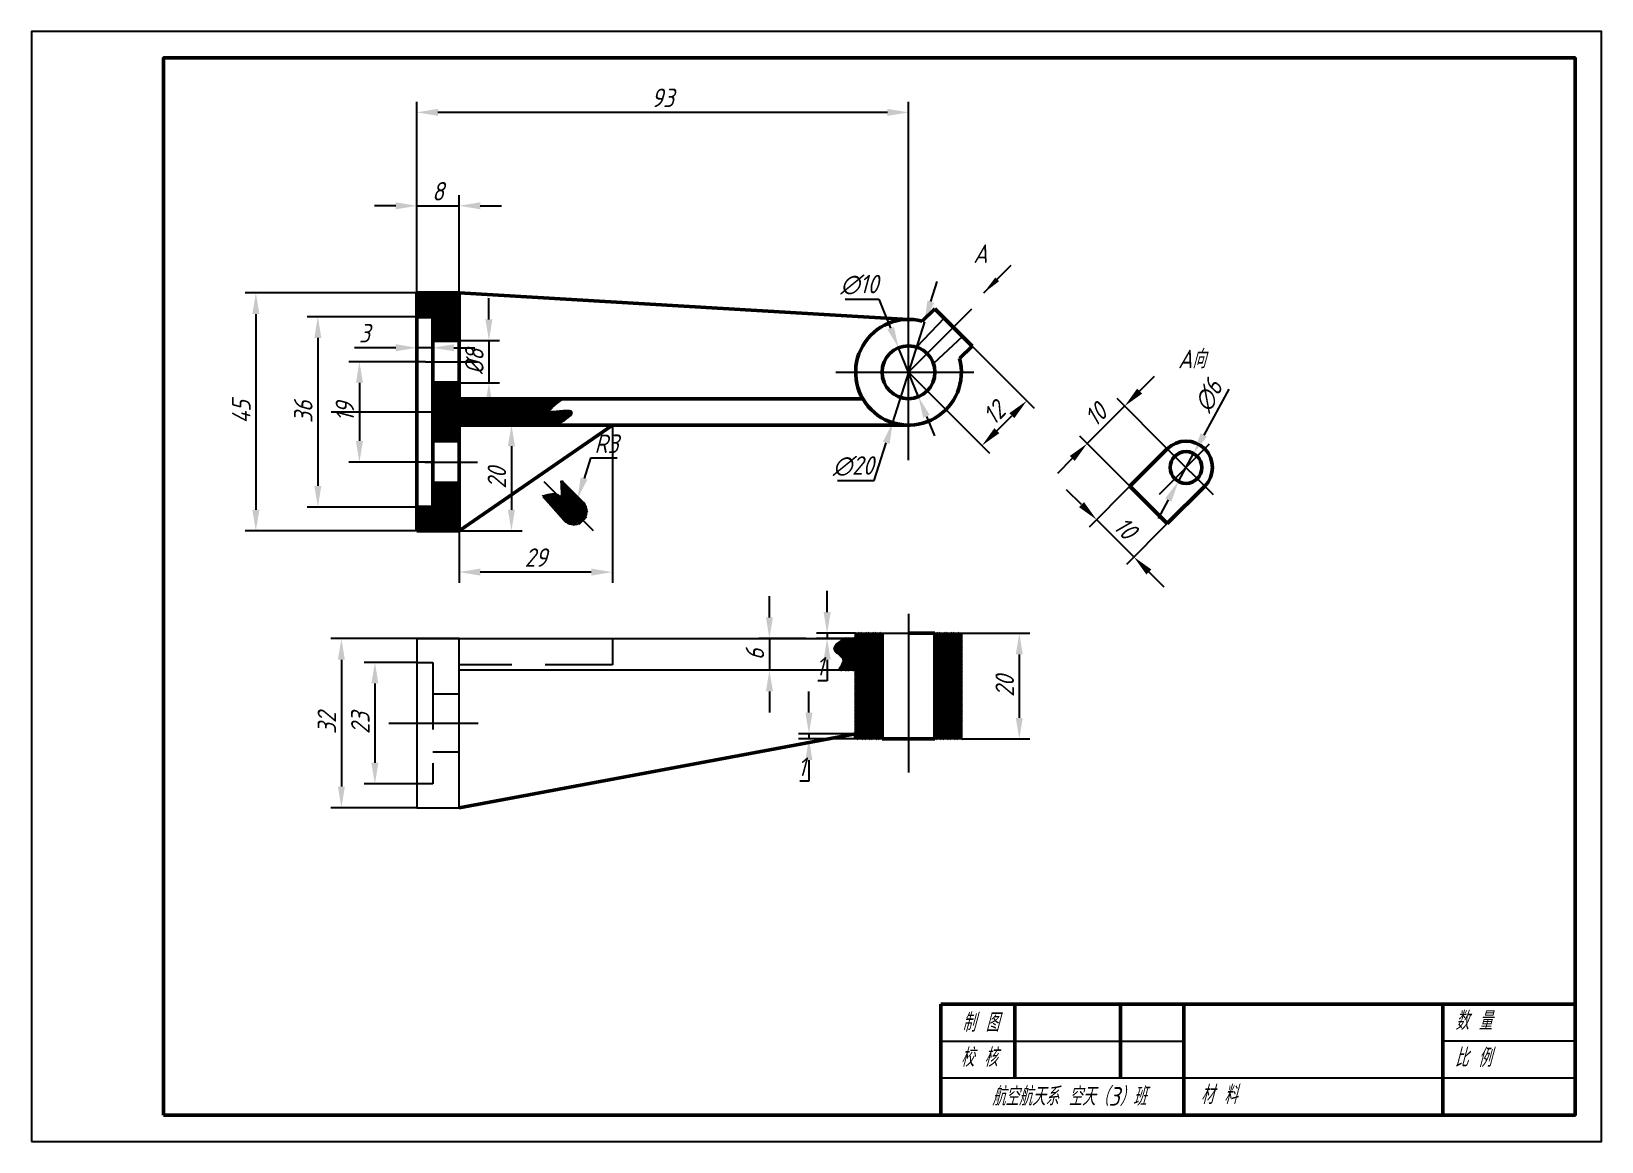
# Model space of a CAD drawing. Header units: millimetres. Extents: x 0 to 297, y -131 to 210.
# Drawn here: x 0 to 297, y 0 to 210 of the extents above; entities that cross this region are included whole.
import ezdxf

# ---------------------------------------------------------------- set-up
doc = ezdxf.new("R2010")
doc.units = ezdxf.units.MM
doc.header["$PDMODE"] = 35
doc.linetypes.add('CENTER', pattern=[50.800000000000004, 31.75, -6.35, 6.35, -6.35])
doc.linetypes.add('DASHED', pattern=[19.049999999999997, 12.7, -6.35])
for name, color, linetype, lineweight in [('尺寸标注', 7, 'Continuous', 25), ('文字标注', 7, 'Continuous', 25), ('点画线', 1, 'CENTER', 25), ('粗实线', 7, 'Continuous', 50), ('细实线', 3, 'Continuous', 25), ('虚线', 2, 'DASHED', 25)]:
    doc.layers.add(name, color=color, linetype=linetype, lineweight=lineweight)
doc.styles.add('国标汉字', font='gbeitc.shx', dxfattribs={"height": 3.5, "bigfont": 'gbcbig.shx'})
doc.dimstyles.new('国标尺寸', dxfattribs={"dimtxt": 3.5, "dimasz": 4, "dimexe": 2, "dimexo": 0, "dimgap": 1, "dimtad": 1, "dimtoh": 1, "dimdec": 0, "dimdsep": 46, "dimtxsty": '国标汉字', "dimcen": 3.5, "dimclre": 256, "dimaunit": 1, "dimadec": 0, "dimazin": 0, "dimtfac": 1, "dimtdec": 0, "dimtmove": 0, "dimatfit": 3, "dimfxl": 1, "dimarcsym": 0})
pattern_1 = [(45, (0, 0), (-0.6735192090801866, 0.6735192090801867), []), (45, (0.4490130000000001, 0), (-0.6735192090801866, 0.6735192090801867), [])]

# ---------------------------------------------------------------- blocks, each defined once
blk = doc.blocks.new('A4图框')
at = {"layer": '粗实线'}
for p, q in [((292, 26), (172, 26)), ((172, 26), (172, 5)), ((186, 12), (186, 26)), ((206, 12), (206, 26)), ((218, 5), (218, 26)), ((267, 5), (267, 26))]:
    blk.add_line(p, q, dxfattribs=at)
blk.add_lwpolyline([(25, 5), (292, 5), (292, 205), (25, 205)], close=True, dxfattribs=at)
at = {"layer": '细实线'}
for p, q in [((172, 19), (218, 19)), ((292, 19), (267, 19)), ((292, 12), (172, 12))]:
    blk.add_line(p, q, dxfattribs=at)
blk.add_lwpolyline([(0, 0), (297, 0), (297, 210), (0, 210)], close=True, dxfattribs=at)
at = {"layer": '文字标注', "style": '国标汉字'}
for s, p in [('制 图', (176.0422787275056, 20.76676088459499)), ('数 量', (269.3222484022881, 21.11831871766481)), ('校 核', (175.7642463070806, 14.16253974667779)), ('比 例', (269.2112355717145, 14.12722517888778)), ('航空航天系 空天（3）班', (181.6661970623827, 6.803223493954647)), ('材 料', (221.1469077422007, 7.093544443408064))]:
    blk.add_text(s, height=3.5, dxfattribs=at).set_placement(p)
blk = doc.blocks.new('*D28')
at = {"layer": 'Defpoints', "color": 0, "transparency": 16777216}
for p in [(72.90483378747058, 156.0281806370833), (75.90483378747058, 156.0281806370833), (72.90483378747058, 150.161410736142)]:
    blk.add_point(p, dxfattribs=at)
at = {"layer": '尺寸标注', "lineweight": -2, "transparency": 16777216}
for p, q in [((72.90483378747058, 156.0281806370833), (72.90483378747058, 148.161410736142)), ((75.90483378747058, 156.0281806370833), (75.90483378747058, 148.161410736142))]:
    blk.add_line(p, q, dxfattribs=at)
at = {"layer": '尺寸标注', "color": 0, "lineweight": -2, "transparency": 16777216}
for p, q in [((68.90483378747058, 150.161410736142), (61.08191712080392, 150.161410736142)), ((75.90483378747058, 150.161410736142), (72.90483378747058, 150.161410736142)), ((79.90483378747058, 150.161410736142), (83.90483378747058, 150.161410736142))]:
    blk.add_line(p, q, dxfattribs=at)
at = {"layer": '尺寸标注', "color": 0, "transparency": 16777216}
for points in [[(68.90483378747058, 150.8280774028086), (68.90483378747058, 149.4947440694753), (72.90483378747058, 150.161410736142)], [(79.90483378747058, 150.8280774028086), (79.90483378747058, 149.4947440694753), (75.90483378747058, 150.161410736142)]]:
    blk.add_solid(points, dxfattribs=at)
at = {"layer": '尺寸标注', "color": 0, "transparency": 16777216, "insert": (62.99337545413725, 152.911410736142), "char_height": 3.5, "attachment_point": 5, "style": '国标汉字'}
blk.add_mtext('3', dxfattribs=at)
blk = doc.blocks.new('*D29')
at = {"layer": 'Defpoints', "color": 0, "transparency": 16777216}
for p in [(72.90483378747058, 156.0281806370833), (54.17709443809053, 120.0281806370833), (72.90483378747058, 120.0281806370833)]:
    blk.add_point(p, dxfattribs=at)
at = {"layer": '尺寸标注', "lineweight": -2, "transparency": 16777216}
for p, q in [((72.90483378747058, 156.0281806370833), (52.17709443809054, 156.0281806370834)), ((72.90483378747058, 120.0281806370833), (52.17709443809053, 120.0281806370833))]:
    blk.add_line(p, q, dxfattribs=at)
at = {"layer": '尺寸标注', "color": 0, "lineweight": -2, "transparency": 16777216}
blk.add_line((54.17709443809054, 152.0281806370834), (54.17709443809053, 124.0281806370833), dxfattribs=at)
at = {"layer": '尺寸标注', "color": 0, "transparency": 16777216}
for points in [[(53.51042777142388, 152.0281806370834), (54.84376110475721, 152.0281806370834), (54.17709443809054, 156.0281806370834)], [(53.51042777142387, 124.0281806370833), (54.8437611047572, 124.0281806370833), (54.17709443809053, 120.0281806370833)]]:
    blk.add_solid(points, dxfattribs=at)
at = {"layer": '尺寸标注', "color": 0, "transparency": 16777216, "insert": (51.42709443809051, 138.0281806370834), "char_height": 3.5, "attachment_point": 5, "rotation": 90, "style": '国标汉字'}
blk.add_mtext('36', dxfattribs=at)
blk = doc.blocks.new('*D30')
at = {"layer": 'Defpoints', "color": 0, "transparency": 16777216}
for p in [(72.90483378747058, 160.5281806370833), (42.45436749634291, 115.5281806370833), (72.90483378747058, 115.5281806370833)]:
    blk.add_point(p, dxfattribs=at)
at = {"layer": '尺寸标注', "lineweight": -2, "transparency": 16777216}
for p, q in [((72.90483378747058, 160.5281806370833), (40.45436749634292, 160.5281806370834)), ((72.90483378747058, 115.5281806370833), (40.45436749634291, 115.5281806370833))]:
    blk.add_line(p, q, dxfattribs=at)
at = {"layer": '尺寸标注', "color": 0, "lineweight": -2, "transparency": 16777216}
blk.add_line((42.45436749634292, 156.5281806370834), (42.45436749634291, 119.5281806370833), dxfattribs=at)
at = {"layer": '尺寸标注', "color": 0, "transparency": 16777216}
for points in [[(41.78770082967625, 156.5281806370834), (43.12103416300958, 156.5281806370834), (42.45436749634292, 160.5281806370834)], [(41.78770082967625, 119.5281806370833), (43.12103416300958, 119.5281806370833), (42.45436749634291, 115.5281806370833)]]:
    blk.add_solid(points, dxfattribs=at)
at = {"layer": '尺寸标注', "color": 0, "transparency": 16777216, "insert": (39.70436749634289, 138.0281806370834), "char_height": 3.5, "attachment_point": 5, "rotation": 90, "style": '国标汉字'}
blk.add_mtext('45', dxfattribs=at)
blk = doc.blocks.new('*D31')
at = {"layer": 'Defpoints', "color": 0, "transparency": 16777216}
for p in [(74.5114408653385, 147.5281806370833), (62.0446979800513, 128.5281806370834), (75.90483378747058, 128.5281806370834)]:
    blk.add_point(p, dxfattribs=at)
at = {"layer": '尺寸标注', "lineweight": -2, "transparency": 16777216}
for p, q in [((74.5114408653385, 147.5281806370833), (60.0446979800513, 147.5281806370834)), ((75.90483378747058, 128.5281806370834), (60.0446979800513, 128.5281806370834))]:
    blk.add_line(p, q, dxfattribs=at)
at = {"layer": '尺寸标注', "color": 0, "lineweight": -2, "transparency": 16777216}
blk.add_line((62.0446979800513, 143.5281806370834), (62.0446979800513, 132.5281806370834), dxfattribs=at)
at = {"layer": '尺寸标注', "color": 0, "transparency": 16777216}
for points in [[(61.37803131338463, 143.5281806370834), (62.71136464671796, 143.5281806370834), (62.0446979800513, 147.5281806370834)], [(61.37803131338463, 132.5281806370834), (62.71136464671796, 132.5281806370834), (62.0446979800513, 128.5281806370834)]]:
    blk.add_solid(points, dxfattribs=at)
at = {"layer": '尺寸标注', "color": 0, "transparency": 16777216, "insert": (59.29469798005128, 138.0281806370834), "char_height": 3.5, "attachment_point": 5, "rotation": 90, "style": '国标汉字'}
blk.add_mtext('19', dxfattribs=at)
blk = doc.blocks.new('*D32')
at = {"layer": 'Defpoints', "color": 0, "transparency": 16777216}
for p in [(80.90483378747058, 135.5281806370833), (80.90483378747058, 115.5281806370833), (90.79834497460206, 115.5281806370833)]:
    blk.add_point(p, dxfattribs=at)
at = {"layer": '尺寸标注', "lineweight": -2, "transparency": 16777216}
for p, q in [((80.90483378747058, 135.5281806370833), (92.79834497460206, 135.5281806370833)), ((80.90483378747058, 115.5281806370833), (92.79834497460206, 115.5281806370833))]:
    blk.add_line(p, q, dxfattribs=at)
at = {"layer": '尺寸标注', "color": 0, "lineweight": -2, "transparency": 16777216}
blk.add_line((90.79834497460206, 131.5281806370833), (90.79834497460206, 119.5281806370833), dxfattribs=at)
at = {"layer": '尺寸标注', "color": 0, "transparency": 16777216}
for points in [[(90.13167830793539, 131.5281806370833), (91.46501164126873, 131.5281806370833), (90.79834497460206, 135.5281806370833)], [(90.13167830793539, 119.5281806370833), (91.46501164126873, 119.5281806370833), (90.79834497460206, 115.5281806370833)]]:
    blk.add_solid(points, dxfattribs=at)
at = {"layer": '尺寸标注', "color": 0, "transparency": 16777216, "insert": (88.04834497460205, 125.5281806370834), "char_height": 3.5, "attachment_point": 5, "rotation": 90, "style": '国标汉字'}
blk.add_mtext('20', dxfattribs=at)
blk = doc.blocks.new('*D34')
at = {"layer": 'Defpoints', "color": 0, "transparency": 16777216}
for p in [(80.90483378747058, 135.5281806370833), (109.9048337874706, 135.5281806370833), (80.90483378747058, 107.7231197591304)]:
    blk.add_point(p, dxfattribs=at)
at = {"layer": '尺寸标注', "lineweight": -2, "transparency": 16777216}
for p, q in [((80.90483378747058, 135.5281806370833), (80.90483378747058, 105.7231197591304)), ((109.9048337874706, 135.5281806370833), (109.9048337874706, 105.7231197591304))]:
    blk.add_line(p, q, dxfattribs=at)
at = {"layer": '尺寸标注', "color": 0, "lineweight": -2, "transparency": 16777216}
blk.add_line((105.9048337874706, 107.7231197591304), (84.90483378747058, 107.7231197591304), dxfattribs=at)
at = {"layer": '尺寸标注', "color": 0, "transparency": 16777216}
for points in [[(84.90483378747058, 108.3897864257971), (84.90483378747058, 107.0564530924638), (80.90483378747058, 107.7231197591304)], [(105.9048337874706, 108.3897864257971), (105.9048337874706, 107.0564530924638), (109.9048337874706, 107.7231197591304)]]:
    blk.add_solid(points, dxfattribs=at)
at = {"layer": '尺寸标注', "color": 0, "transparency": 16777216, "insert": (95.40483378747058, 110.4731197591304), "char_height": 3.5, "attachment_point": 5, "style": '国标汉字'}
blk.add_mtext('29', dxfattribs=at)
blk = doc.blocks.new('*D35')
at = {"layer": 'Defpoints', "color": 0, "transparency": 16777216}
for p in [(72.90483378747058, 194.6874183766527), (72.90483378747058, 158.3319140224455), (165.9048337874706, 158.3319140224455)]:
    blk.add_point(p, dxfattribs=at)
at = {"layer": '尺寸标注', "lineweight": -2, "transparency": 16777216}
for p, q in [((72.90483378747058, 158.3319140224455), (72.90483378747058, 196.6874183766527)), ((165.9048337874706, 158.3319140224455), (165.9048337874706, 196.6874183766527))]:
    blk.add_line(p, q, dxfattribs=at)
at = {"layer": '尺寸标注', "color": 0, "lineweight": -2, "transparency": 16777216}
blk.add_line((161.9048337874706, 194.6874183766527), (76.90483378747058, 194.6874183766527), dxfattribs=at)
at = {"layer": '尺寸标注', "color": 0, "transparency": 16777216}
for points in [[(76.90483378747058, 195.3540850433193), (76.90483378747058, 194.020751709986), (72.90483378747058, 194.6874183766527)], [(161.9048337874706, 195.3540850433193), (161.9048337874706, 194.020751709986), (165.9048337874706, 194.6874183766527)]]:
    blk.add_solid(points, dxfattribs=at)
at = {"layer": '尺寸标注', "color": 0, "transparency": 16777216, "insert": (119.4048337874706, 197.4374183766527), "char_height": 3.5, "attachment_point": 5, "style": '国标汉字'}
blk.add_mtext('93', dxfattribs=at)
blk = doc.blocks.new('*D36')
at = {"layer": 'Defpoints', "color": 0, "transparency": 16777216}
for p in [(80.90483378747058, 177.0146037428221), (72.90483378747058, 160.5281806370833), (80.90483378747058, 160.5281806370833)]:
    blk.add_point(p, dxfattribs=at)
at = {"layer": '尺寸标注', "lineweight": -2, "transparency": 16777216}
for p, q in [((72.90483378747058, 160.5281806370833), (72.90483378747058, 179.0146037428221)), ((80.90483378747058, 160.5281806370833), (80.90483378747058, 179.0146037428221))]:
    blk.add_line(p, q, dxfattribs=at)
at = {"layer": '尺寸标注', "color": 0, "lineweight": -2, "transparency": 16777216}
for p, q in [((68.90483378747058, 177.0146037428221), (64.90483378747058, 177.0146037428221)), ((72.90483378747058, 177.0146037428221), (80.90483378747058, 177.0146037428221)), ((84.90483378747058, 177.0146037428221), (88.90483378747058, 177.0146037428221))]:
    blk.add_line(p, q, dxfattribs=at)
at = {"layer": '尺寸标注', "color": 0, "transparency": 16777216}
for points in [[(68.90483378747058, 177.6812704094888), (68.90483378747058, 176.3479370761555), (72.90483378747058, 177.0146037428221)], [(84.90483378747058, 177.6812704094888), (84.90483378747058, 176.3479370761555), (80.90483378747058, 177.0146037428221)]]:
    blk.add_solid(points, dxfattribs=at)
at = {"layer": '尺寸标注', "color": 0, "transparency": 16777216, "insert": (76.90483378747058, 179.7646037428221), "char_height": 3.5, "attachment_point": 5, "style": '国标汉字'}
blk.add_mtext('8', dxfattribs=at)
blk = doc.blocks.new('*D37')
at = {"layer": 'Defpoints', "color": 0, "transparency": 16777216}
for p in [(174.3901151617092, 154.0134620113219), (165.9048337874706, 145.5281806370833), (188.2700595149218, 140.1335176581093)]:
    blk.add_point(p, dxfattribs=at)
at = {"layer": '尺寸标注', "lineweight": -2, "transparency": 16777216}
for p, q in [((174.3901151617092, 154.0134620113219), (189.6842730772949, 138.7193040957362)), ((165.9048337874706, 145.5281806370833), (181.1989917030563, 130.2340227214976))]:
    blk.add_line(p, q, dxfattribs=at)
at = {"layer": '尺寸标注', "color": 0, "lineweight": -2, "transparency": 16777216}
blk.add_line((182.6132052654294, 134.4766634086169), (185.4416323901756, 137.3050905333631), dxfattribs=at)
at = {"layer": '尺寸标注', "color": 0, "transparency": 16777216}
for points in [[(184.9702278693846, 137.7764950541541), (185.9130369109666, 136.8336860125721), (188.2700595149218, 140.1335176581093)], [(182.1418007446383, 134.9480679294079), (183.0846097862204, 134.0052588878258), (179.7847781406832, 131.6482362838707)]]:
    blk.add_solid(points, dxfattribs=at)
at = {"layer": '尺寸标注', "color": 0, "transparency": 16777216, "insert": (182.0828751795395, 137.8354206192529), "char_height": 3.5, "attachment_point": 5, "rotation": 45, "style": '国标汉字'}
blk.add_mtext('12', dxfattribs=at)
blk = doc.blocks.new('*D38')
at = {"layer": 'Defpoints', "color": 0, "transparency": 16777216}
for p in [(72.90483378747058, 90.65489001710853), (64.96909750968143, 67.65489001710853), (72.90483378747058, 67.65489001710853)]:
    blk.add_point(p, dxfattribs=at)
at = {"layer": '尺寸标注', "lineweight": -2, "transparency": 16777216}
for p, q in [((72.90483378747058, 90.65489001710853), (62.96909750968144, 90.65489001710853)), ((72.90483378747058, 67.65489001710853), (62.96909750968143, 67.65489001710853))]:
    blk.add_line(p, q, dxfattribs=at)
at = {"layer": '尺寸标注', "color": 0, "lineweight": -2, "transparency": 16777216}
blk.add_line((64.96909750968143, 86.65489001710853), (64.96909750968143, 71.65489001710853), dxfattribs=at)
at = {"layer": '尺寸标注', "color": 0, "transparency": 16777216}
for points in [[(64.30243084301476, 86.65489001710853), (65.6357641763481, 86.65489001710853), (64.96909750968143, 90.65489001710853)], [(64.30243084301476, 71.65489001710853), (65.6357641763481, 71.65489001710853), (64.96909750968143, 67.65489001710853)]]:
    blk.add_solid(points, dxfattribs=at)
at = {"layer": '尺寸标注', "color": 0, "transparency": 16777216, "insert": (62.21909750968143, 79.15489001710854), "char_height": 3.5, "attachment_point": 5, "rotation": 90, "style": '国标汉字'}
blk.add_mtext('23', dxfattribs=at)
blk = doc.blocks.new('*D39')
at = {"layer": 'Defpoints', "color": 0, "transparency": 16777216}
for p in [(72.90483378747058, 95.15489001710853), (58.63404930400338, 63.15489001710853), (72.90483378747057, 63.15489001710853)]:
    blk.add_point(p, dxfattribs=at)
at = {"layer": '尺寸标注', "lineweight": -2, "transparency": 16777216}
for p, q in [((72.90483378747058, 95.15489001710853), (56.63404930400339, 95.15489001710853)), ((72.90483378747057, 63.15489001710853), (56.63404930400338, 63.15489001710853))]:
    blk.add_line(p, q, dxfattribs=at)
at = {"layer": '尺寸标注', "color": 0, "lineweight": -2, "transparency": 16777216}
blk.add_line((58.63404930400339, 91.15489001710853), (58.63404930400338, 67.15489001710853), dxfattribs=at)
at = {"layer": '尺寸标注', "color": 0, "transparency": 16777216}
for points in [[(57.96738263733673, 91.15489001710853), (59.30071597067005, 91.15489001710853), (58.63404930400339, 95.15489001710853)], [(57.96738263733672, 67.15489001710853), (59.30071597067005, 67.15489001710853), (58.63404930400338, 63.15489001710853)]]:
    blk.add_solid(points, dxfattribs=at)
at = {"layer": '尺寸标注', "color": 0, "transparency": 16777216, "insert": (55.88404930400338, 79.15489001710854), "char_height": 3.5, "attachment_point": 5, "rotation": 90, "style": '国标汉字'}
blk.add_mtext('32', dxfattribs=at)
blk = doc.blocks.new('*D40')
at = {"layer": 'Defpoints', "color": 0, "transparency": 16777216}
for p in [(146.5644964271364, 95.15489001710854), (139.59594519764, 89.15489001710854), (146.5644964271364, 89.15489001710854)]:
    blk.add_point(p, dxfattribs=at)
at = {"layer": '尺寸标注', "color": 0, "lineweight": -2, "transparency": 16777216}
for p, q in [((139.59594519764, 99.15489001710854), (139.59594519764, 103.1548900171085)), ((139.59594519764, 95.15489001710854), (139.59594519764, 89.15489001710854)), ((139.59594519764, 85.15489001710854), (139.59594519764, 81.15489001710854))]:
    blk.add_line(p, q, dxfattribs=at)
at = {"layer": '尺寸标注', "lineweight": -2, "transparency": 16777216}
for p, q in [((146.5644964271364, 95.15489001710854), (137.59594519764, 95.15489001710854)), ((146.5644964271364, 89.15489001710854), (137.59594519764, 89.15489001710854))]:
    blk.add_line(p, q, dxfattribs=at)
at = {"layer": '尺寸标注', "color": 0, "transparency": 16777216}
for points in [[(138.9292785309734, 99.15489001710854), (140.2626118643067, 99.15489001710854), (139.59594519764, 95.15489001710854)], [(138.9292785309734, 85.15489001710854), (140.2626118643067, 85.15489001710854), (139.59594519764, 89.15489001710854)]]:
    blk.add_solid(points, dxfattribs=at)
at = {"layer": '尺寸标注', "color": 0, "transparency": 16777216, "insert": (136.84594519764, 92.15489001710856), "char_height": 3.5, "attachment_point": 5, "rotation": 90, "style": '国标汉字'}
blk.add_mtext('6', dxfattribs=at)
blk = doc.blocks.new('*D41')
at = {"layer": 'Defpoints', "color": 0, "transparency": 16777216}
for p in [(175.9048337874706, 96.15489001710854), (175.9048337874706, 76.15489001710854), (186.8553944935234, 76.15489001710854)]:
    blk.add_point(p, dxfattribs=at)
at = {"layer": '尺寸标注', "lineweight": -2, "transparency": 16777216}
for p, q in [((175.9048337874706, 96.15489001710854), (188.8553944935234, 96.15489001710854)), ((175.9048337874706, 76.15489001710854), (188.8553944935234, 76.15489001710854))]:
    blk.add_line(p, q, dxfattribs=at)
at = {"layer": '尺寸标注', "color": 0, "lineweight": -2, "transparency": 16777216}
blk.add_line((186.8553944935234, 92.15489001710854), (186.8553944935234, 80.15489001710854), dxfattribs=at)
at = {"layer": '尺寸标注', "color": 0, "transparency": 16777216}
for points in [[(186.1887278268567, 92.15489001710854), (187.52206116019, 92.15489001710854), (186.8553944935234, 96.15489001710854)], [(186.1887278268567, 80.15489001710854), (187.52206116019, 80.15489001710854), (186.8553944935234, 76.15489001710854)]]:
    blk.add_solid(points, dxfattribs=at)
at = {"layer": '尺寸标注', "color": 0, "transparency": 16777216, "insert": (184.1053944935233, 86.15489001710857), "char_height": 3.5, "attachment_point": 5, "rotation": 90, "style": '国标汉字'}
blk.add_mtext('20', dxfattribs=at)
blk = doc.blocks.new('*D42')
at = {"layer": 'Defpoints', "color": 0, "transparency": 16777216}
for p in [(150.5068853766775, 95.15489001710854), (155.9048337874706, 96.15489001710854), (155.9048337874706, 95.15489001710854)]:
    blk.add_point(p, dxfattribs=at)
at = {"layer": '尺寸标注', "color": 0, "lineweight": -2, "transparency": 16777216}
for p, q in [((150.5068853766775, 100.1548900171085), (150.5068853766775, 104.1548900171085)), ((150.5068853766775, 96.15489001710854), (150.5068853766775, 95.15489001710854)), ((150.5068853766775, 91.15489001710854), (150.5068853766775, 87.15489001710854)), ((150.5068853766775, 87.15489001710854), (148.7777187100108, 87.15489001710854))]:
    blk.add_line(p, q, dxfattribs=at)
at = {"layer": '尺寸标注', "lineweight": -2, "transparency": 16777216}
for p, q in [((155.9048337874706, 96.15489001710854), (148.5068853766775, 96.15489001710854)), ((155.9048337874706, 95.15489001710854), (148.5068853766775, 95.15489001710854))]:
    blk.add_line(p, q, dxfattribs=at)
at = {"layer": '尺寸标注', "color": 0, "transparency": 16777216}
for points in [[(149.8402187100108, 100.1548900171085), (151.1735520433441, 100.1548900171085), (150.5068853766775, 96.15489001710854)], [(149.8402187100108, 91.15489001710854), (151.1735520433441, 91.15489001710854), (150.5068853766775, 95.15489001710854)]]:
    blk.add_solid(points, dxfattribs=at)
at = {"layer": '尺寸标注', "color": 0, "transparency": 16777216, "insert": (149.1423020433441, 89.90489001710856), "char_height": 3.5, "attachment_point": 5, "style": '国标汉字'}
blk.add_mtext('1', dxfattribs=at)
blk = doc.blocks.new('*D43')
at = {"layer": 'Defpoints', "color": 0, "transparency": 16777216}
for p in [(147.0651709041508, 76.15489001710854), (155.9048337874706, 77.15489001710854), (155.9048337874706, 76.15489001710854)]:
    blk.add_point(p, dxfattribs=at)
at = {"layer": '尺寸标注', "color": 0, "lineweight": -2, "transparency": 16777216}
for p, q in [((147.0651709041508, 81.15489001710854), (147.0651709041508, 85.15489001710854)), ((147.0651709041508, 77.15489001710854), (147.0651709041508, 76.15489001710854)), ((147.0651709041508, 72.15489001710854), (147.0651709041508, 68.15489001710854)), ((147.0651709041508, 68.15489001710854), (145.3360042374842, 68.15489001710854))]:
    blk.add_line(p, q, dxfattribs=at)
at = {"layer": '尺寸标注', "lineweight": -2, "transparency": 16777216}
for p, q in [((155.9048337874706, 77.15489001710854), (145.0651709041508, 77.15489001710854)), ((155.9048337874706, 76.15489001710854), (145.0651709041508, 76.15489001710854))]:
    blk.add_line(p, q, dxfattribs=at)
at = {"layer": '尺寸标注', "color": 0, "transparency": 16777216}
for points in [[(146.3985042374842, 81.15489001710854), (147.7318375708175, 81.15489001710854), (147.0651709041508, 77.15489001710854)], [(146.3985042374842, 72.15489001710854), (147.7318375708175, 72.15489001710854), (147.0651709041508, 76.15489001710854)]]:
    blk.add_solid(points, dxfattribs=at)
at = {"layer": '尺寸标注', "color": 0, "transparency": 16777216, "insert": (145.7005875708174, 70.90489001710856), "char_height": 3.5, "attachment_point": 5, "style": '国标汉字'}
blk.add_mtext('1', dxfattribs=at)
blk = doc.blocks.new('*D44')
at = {"layer": 'Defpoints', "color": 0, "transparency": 16777216}
for p in [(207.7843237866118, 123.9736195293744), (214.8553915984773, 116.902551717509), (208.533606160348, 110.5807662793797)]:
    blk.add_point(p, dxfattribs=at)
at = {"layer": '文字标注', "color": 0, "lineweight": -2, "transparency": 16777216}
for p, q in [((198.6341112237363, 120.4802612159914), (195.8056840989902, 123.3086883407376)), ((201.4625383484826, 117.6518340912452), (208.533606160348, 110.5807662793797)), ((211.3620332850942, 107.7523391546335), (214.1904604098404, 104.9239120298873))]:
    blk.add_line(p, q, dxfattribs=at)
at = {"layer": '文字标注', "lineweight": -2, "transparency": 16777216}
for p, q in [((207.7843237866118, 123.9736195293744), (200.0483247861095, 116.2376205288721)), ((214.8553915984773, 116.902551717509), (207.1193925979749, 109.1665527170066))]:
    blk.add_line(p, q, dxfattribs=at)
at = {"layer": '文字标注', "color": 0, "transparency": 16777216}
for points in [[(199.1055157445274, 120.9516657367824), (198.1627067029453, 120.0088566952003), (201.4625383484826, 117.6518340912452)], [(211.8334378058852, 108.2237436754245), (210.8906287643032, 107.2809346338425), (208.533606160348, 110.5807662793797)]]:
    blk.add_solid(points, dxfattribs=at)
at = {"layer": '文字标注', "color": 0, "transparency": 16777216, "insert": (206.9426159026783, 116.0608438335755), "char_height": 3.5, "attachment_point": 5, "rotation": 315, "style": '国标汉字'}
blk.add_mtext('10', dxfattribs=at)
blk = doc.blocks.new('*D45')
at = {"layer": 'Defpoints', "color": 0, "transparency": 16777216}
for p in [(206.782301131688, 139.1177778080292), (214.8553915984773, 131.0446873412399), (207.7843237866118, 123.9736195293745)]:
    blk.add_point(p, dxfattribs=at)
at = {"layer": '文字标注', "color": 0, "lineweight": -2, "transparency": 16777216}
for p, q in [((209.6107282564342, 141.9462049327754), (212.4391553811804, 144.7746320575216)), ((199.7112333198226, 132.0467099961637), (206.782301131688, 139.1177778080292)), ((196.8828061950763, 129.2182828714175), (194.0543790703302, 126.3898557466713))]:
    blk.add_line(p, q, dxfattribs=at)
at = {"layer": '文字标注', "lineweight": -2, "transparency": 16777216}
for p, q in [((214.8553915984773, 131.0446873412399), (205.3680875693149, 140.5319913704023)), ((207.7843237866118, 123.9736195293745), (198.2970197574494, 133.4609235585368))]:
    blk.add_line(p, q, dxfattribs=at)
at = {"layer": '文字标注', "color": 0, "transparency": 16777216}
for points in [[(209.1393237356432, 142.4176094535664), (210.0821327772252, 141.4748004119844), (206.782301131688, 139.1177778080292)], [(196.4114016742853, 129.6896873922086), (197.3542107158674, 128.7468783506265), (199.7112333198226, 132.0467099961637)]]:
    blk.add_solid(points, dxfattribs=at)
at = {"layer": '文字标注', "color": 0, "transparency": 16777216, "insert": (201.3022235774923, 137.5267875503595), "char_height": 3.5, "attachment_point": 5, "rotation": 45, "style": '国标汉字'}
blk.add_mtext('10', dxfattribs=at)
blk = doc.blocks.new('*D47')
at = {"layer": 'Defpoints', "color": 0, "transparency": 16777216}
for p in [(168.9122205374456, 155.065246482304), (162.8974470374957, 135.9911147918626)]:
    blk.add_point(p, dxfattribs=at)
at = {"layer": '文字标注', "color": 0, "lineweight": -2, "transparency": 16777216}
for p, q in [((170.1151752374356, 158.8800728203923), (171.3181299374256, 162.6948991584806)), ((168.9122205374456, 155.065246482304), (162.8974470374957, 135.9911147918626)), ((159.4389522750244, 125.0234890698588), (161.6944923375057, 132.1762884537744)), ((152.4597856083577, 125.0234890698588), (159.4389522750244, 125.0234890698588))]:
    blk.add_line(p, q, dxfattribs=at)
at = {"layer": '文字标注', "color": 0, "transparency": 16777216}
for points in [[(169.4793708477542, 159.0805652703907), (170.750979627117, 158.679580370394), (168.9122205374456, 155.065246482304)], [(161.0586879478243, 132.3767809037727), (162.330296727187, 131.975796003776), (162.8974470374957, 135.9911147918626)]]:
    blk.add_solid(points, dxfattribs=at)
at = {"layer": '文字标注', "color": 0, "transparency": 16777216, "insert": (155.4493689416911, 127.7734890698588), "char_height": 3.5, "attachment_point": 5, "style": '国标汉字'}
blk.add_mtext('∅20', dxfattribs=at)
blk = doc.blocks.new('*D48')
at = {"layer": 'Defpoints', "color": 0, "transparency": 16777216}
for p in [(164.0263542556783, 150.1618956314089), (167.7833133192629, 140.8944656427578)]:
    blk.add_point(p, dxfattribs=at)
at = {"layer": '文字标注', "color": 0, "lineweight": -2, "transparency": 16777216}
for p, q in [((153.9102948317029, 159.3387150360054), (160.3061281650363, 159.3387150360054)), ((160.3061281650363, 159.3387150360054), (162.5235706302444, 153.8688676268693)), ((167.7833133192629, 140.8944656427578), (164.0263542556783, 150.1618956314089)), ((169.2860969446967, 137.1874936472973), (170.7888805701305, 133.4805216518369))]:
    blk.add_line(p, q, dxfattribs=at)
at = {"layer": '文字标注', "color": 0, "transparency": 16777216}
for points in [[(163.1413992961545, 154.1193315644416), (161.9057419643344, 153.618403689297), (164.0263542556783, 150.1618956314089)], [(169.9039256106068, 137.4379575848696), (168.6682682787866, 136.937029709725), (167.7833133192629, 140.8944656427578)]]:
    blk.add_solid(points, dxfattribs=at)
at = {"layer": '文字标注', "color": 0, "transparency": 16777216, "insert": (156.6082114983696, 162.0887150360054), "char_height": 3.5, "attachment_point": 5, "style": '国标汉字'}
blk.add_mtext('∅10', dxfattribs=at)
blk = doc.blocks.new('*D49')
at = {"layer": 'Defpoints', "color": 0, "transparency": 16777216}
for p in [(219.8273622757096, 130.1429053982033), (216.9544887331105, 124.8754014724112)]:
    blk.add_point(p, dxfattribs=at)
at = {"layer": '文字标注', "color": 0, "lineweight": -2, "transparency": 16777216}
for p, q in [((226.4658947152918, 142.3148632545039), (221.7426113041089, 133.6545746820646)), ((216.9544887331105, 124.8754014724112), (219.8273622757096, 130.1429053982033)), ((215.0392397047112, 121.3637321885498), (213.1239906763118, 117.8520629046885))]:
    blk.add_line(p, q, dxfattribs=at)
at = {"layer": '文字标注', "color": 0, "transparency": 16777216}
for points in [[(221.1573330901321, 133.9737828534645), (222.3278895180858, 133.3353665106647), (219.8273622757096, 130.1429053982033)], [(214.4539614907343, 121.6829403599497), (215.624517918688, 121.0445240171499), (216.9544887331105, 124.8754014724112)]]:
    blk.add_solid(points, dxfattribs=at)
at = {"layer": '文字标注', "color": 0, "transparency": 16777216, "insert": (222.6476048912454, 141.0572873172395), "char_height": 3.5, "attachment_point": 5, "rotation": 61.39214264763825, "style": '国标汉字'}
blk.add_mtext('∅6', dxfattribs=at)
blk = doc.blocks.new('*D50')
at = {"layer": 'Defpoints', "color": 0, "transparency": 16777216}
for p in [(102.5534445781445, 119.2414569382845), (103.3113109881795, 121.6238167987043)]:
    blk.add_point(p, dxfattribs=at)
at = {"layer": '文字标注', "color": 0, "lineweight": -2, "transparency": 16777216}
for p, q in [((105.7364835002919, 129.2473683520484), (104.5238972442357, 125.4355925753763)), ((110.8198168336252, 129.2473683520484), (105.7364835002919, 129.2473683520484)), ((102.5534445781445, 119.2414569382845), (103.3113109881795, 121.6238167987043))]:
    blk.add_line(p, q, dxfattribs=at)
at = {"layer": '文字标注', "lineweight": -2, "transparency": 16777216}
blk.add_arc((102.5534445781445, 119.2414569382845), 2.499999999999801, 48.62598119969027, 118.1899321571769, dxfattribs=at)
at = {"layer": '文字标注', "color": 0, "transparency": 16777216}
blk.add_solid([(103.888601281457, 125.637690284719), (105.1591932070144, 125.2334948660337), (103.3113109881795, 121.6238167987043)], dxfattribs=at)
at = {"layer": '文字标注', "color": 0, "transparency": 16777216, "insert": (108.7781501669586, 131.9973683520484), "char_height": 3.5, "attachment_point": 5, "style": '国标汉字'}
blk.add_mtext('R3', dxfattribs=at)
blk = doc.blocks.new('*D52')
at = {"layer": 'Defpoints', "color": 0, "transparency": 16777216}
for p in [(80.90483378747058, 151.5281806370833), (80.90483378747058, 143.5281806370833), (86.5356366822748, 143.5281806370833)]:
    blk.add_point(p, dxfattribs=at)
at = {"layer": '文字标注', "color": 0, "lineweight": -2, "transparency": 16777216}
for p, q in [((86.5356366822748, 155.5281806370833), (86.5356366822748, 159.5281806370833)), ((86.5356366822748, 151.5281806370833), (86.5356366822748, 143.5281806370833)), ((86.5356366822748, 139.5281806370833), (86.5356366822748, 135.5281806370833))]:
    blk.add_line(p, q, dxfattribs=at)
at = {"layer": '文字标注', "lineweight": -2, "transparency": 16777216}
for p, q in [((80.90483378747058, 151.5281806370833), (88.5356366822748, 151.5281806370833)), ((80.90483378747058, 143.5281806370833), (88.5356366822748, 143.5281806370833))]:
    blk.add_line(p, q, dxfattribs=at)
at = {"layer": '文字标注', "color": 0, "transparency": 16777216}
for points in [[(85.86897001560813, 155.5281806370833), (87.20230334894147, 155.5281806370833), (86.5356366822748, 151.5281806370833)], [(85.86897001560813, 139.5281806370833), (87.20230334894147, 139.5281806370833), (86.5356366822748, 143.5281806370833)]]:
    blk.add_solid(points, dxfattribs=at)
at = {"layer": '文字标注', "color": 0, "transparency": 16777216, "insert": (83.78563668227478, 147.5281806370834), "char_height": 3.5, "width": 1.604166666666667, "attachment_point": 5, "rotation": 90, "style": '国标汉字'}
blk.add_mtext('%%c8', dxfattribs=at)

msp = doc.modelspace()

# ---------------------------------------------------------------- hatches: boundary and pattern name
at = {"layer": '粗实线'}
h = msp.add_hatch(dxfattribs=at)
h.set_pattern_fill('ANSI32', color=256)
h.set_pattern_definition([(45, (0, 0), (-6.735192090801865, 6.735192090801866), []), (45, (4.490130000000001, 0), (-6.735192090801865, 6.735192090801866), [])])
h.paths.add_polyline_path([(80.90483378747058, 160.5281806370833), (72.90483378747058, 160.5281806370833), (72.90483378747058, 156.0281806370833), (75.90483378747058, 156.0281806370833), (75.90483378747058, 151.5281806370833), (80.90483378747058, 151.5281806370833)])
h.paths.add_polyline_path([(80.90483378747058, 124.5281806370834), (75.90483378747058, 124.5281806370834), (75.90483378747058, 120.0281806370833), (72.90483378747058, 120.0281806370833), (72.90483378747058, 115.5281806370833), (80.90483378747058, 115.5281806370833)])
h = msp.add_hatch(dxfattribs=at)
h.set_pattern_fill('ANSI32', color=256, scale=0.1)
h.set_pattern_definition(pattern_1)
edge = h.paths.add_edge_path()
edge.add_line((160.9048337874706, 96.15489001710854), (155.9048337874706, 96.15489001710854))
edge.add_line((155.9048337874706, 96.15489001710854), (155.9048337874706, 95.15489001710854))
edge.add_line((155.9048337874706, 95.15489001710854), (154.1203844889728, 95.15489001710854))
edge.add_spline(control_points=[(154.1203844889728, 95.15489001710854), (152.9341603196623, 94.44194361526046), (150.856455901449, 93.19319828752869), (154.4524311158841, 91.57897515816676), (153.3857616830904, 89.99107523869073), (152.8240554917393, 89.15489001710854)], knot_values=[0, 0, 0, 0, 2.952840024985902, 5.171980916352501, 7.64048768250808, 7.64048768250808, 7.64048768250808, 7.64048768250808], degree=3, periodic=0)
edge.add_line((152.8240554917393, 89.15489001710854), (155.9048337874706, 89.15489001710854))
edge.add_line((155.9048337874706, 89.15489001710854), (155.9048337874706, 76.15489001710854))
edge.add_line((155.9048337874706, 76.15489001710854), (160.9048337874706, 76.15489001710854))
edge.add_line((160.9048337874706, 76.15489001710854), (160.9048337874706, 96.15489001710854))
h.paths.add_polyline_path([(175.9048337874706, 96.15489001710854), (170.9048337874706, 96.15489001710854), (170.9048337874706, 76.15489001710854), (175.9048337874706, 76.15489001710854)])
h.paths.add_polyline_path([(80.90483378747058, 160.5281806370833), (72.90483378747058, 160.5281806370833), (72.90483378747058, 156.0281806370833), (75.90483378747058, 156.0281806370833), (75.90483378747058, 151.5281806370833), (80.90483378747058, 151.5281806370833)])
h.paths.add_polyline_path([(80.90483378747058, 124.5281806370834), (75.90483378747058, 124.5281806370834), (75.90483378747058, 120.0281806370833), (72.90483378747058, 120.0281806370833), (72.90483378747058, 115.5281806370833), (80.90483378747058, 115.5281806370833)])
h = msp.add_hatch(dxfattribs=at)
h.set_pattern_fill('ANSI32', color=256, scale=0.1)
h.set_pattern_definition(pattern_1)
edge = h.paths.add_edge_path()
edge.add_spline(control_points=[(99.15601447198424, 135.5281806370833), (100.8261214252677, 136.6429250145149), (104.329709795689, 138.9814611358593), (95.68953520416747, 137.0769208882414), (98.8685599848863, 139.4449802261364), (100.3227131362792, 140.5281806370833)], knot_values=[0, 0, 0, 0, 3.80085164540325, 7.973513071334233, 11.49127558713604, 11.49127558713604, 11.49127558713604, 11.49127558713604], degree=3, periodic=0)
edge.add_line((100.3227131362792, 140.5281806370833), (80.90483378747058, 140.5281806370833))
edge.add_line((80.90483378747058, 140.5281806370833), (80.90483378747058, 143.5281806370833))
edge.add_line((80.90483378747058, 143.5281806370833), (75.90483378747058, 143.5281806370833))
edge.add_line((75.90483378747058, 143.5281806370833), (75.90483378747058, 132.5281806370834))
edge.add_line((75.90483378747058, 132.5281806370834), (80.90483378747058, 132.5281806370834))
edge.add_line((80.90483378747058, 132.5281806370834), (80.90483378747058, 135.5281806370833))
edge.add_line((80.90483378747058, 135.5281806370833), (99.15601447198424, 135.5281806370833))
h = msp.add_hatch(dxfattribs=at)
h.set_pattern_fill('ANSI32', color=256, scale=0.1)
h.set_pattern_definition(pattern_1)
edge = h.paths.add_edge_path()
edge.add_line((104.2058737128207, 121.1174841115611), (100.308415057667, 125.0149427667148))
edge.add_spline(control_points=[(100.308415057667, 125.0149427667148), (100.4690377446769, 123.0901120784961), (100.6296702774101, 121.1651634035176), (99.88995735157177, 121.9049441666146), (99.88991124298492, 121.9049902733849), (99.88991047569819, 121.9049910406398)], knot_values=[3.083531338027226, 3.083531338027226, 3.083531338027226, 3.083531338027226, 6.221634334537912, 6.221826691510761, 6.221829946663496, 6.221829946663496, 6.221829946663496, 6.221829946663496], degree=3, periodic=0)
edge.add_line((100.0938692491627, 121.701032267266), (104.3212115311107, 117.473689985318))
edge.add_arc((102.5534445781443, 119.2414569382843), 2.500000000000001, 315, 408.6259811996937)
edge = h.paths.add_edge_path()
edge.add_line((100.0938692491627, 121.701032267266), (99.88991047631089, 121.9049910401178))
edge.add_spline(control_points=[(99.88991047569819, 121.9049910406398), (99.16307738601692, 122.6317939104804), (97.98522519723082, 122.3075517612784), (96.80737300844476, 121.9833096120765)], knot_values=[0, 0, 0, 0, 3.083531338027226, 3.083531338027226, 3.083531338027226, 3.083531338027226], degree=3, periodic=0)
edge.add_line((96.80737300844476, 121.9833096120765), (100.6773123340435, 117.5891470997113))
edge.add_arc((102.5534445781443, 119.2414569382843), 2.500000000000001, 221.3703754779021, 315)
edge.add_line((104.3212115311107, 117.473689985318), (100.0938692491627, 121.701032267266))

# ---------------------------------------------------------------- linework, layer by layer
at = {"layer": '尺寸标注'}
for p, q in [((104.3174482527376, 121.0059095716442), (100.308415057667, 125.0149427667148)), ((100.7819143468049, 117.4703756657114), (96.80737300844476, 121.9833096120765)), ((72.90483378747058, 95.15489001710853), (72.90483378747057, 63.15489001710853)), ((80.90483378747057, 95.15489001710853), (72.90483378747058, 95.15489001710853)), ((72.90483378747058, 95.15489001710853), (155.9048337874706, 95.15489001710854)), ((80.90483378747057, 63.15489001710853), (80.90483378747057, 95.15489001710853)), ((155.9048337874706, 95.15489001710854), (155.9048337874706, 96.15489001710854)), ((155.9048337874706, 96.15489001710854), (175.9048337874706, 96.15489001710854)), ((175.9048337874706, 96.15489001710854), (175.9048337874706, 76.15489001710854)), ((155.9048337874706, 89.15489001710854), (80.90483378747057, 89.15489001710856)), ((155.9048337874706, 76.15489001710854), (155.9048337874706, 89.15489001710854)), ((175.9048337874706, 76.15489001710854), (155.9048337874706, 76.15489001710854)), ((72.90483378747057, 63.15489001710853), (80.90483378747057, 63.15489001710853))]:
    msp.add_line(p, q, dxfattribs=at)
msp.add_arc((102.5534445781443, 119.2414569382843), 2.5, 221.3703754779021, 48.62598119969027, dxfattribs=at)
at = {"layer": '文字标注'}
msp.add_line((185.274984021361, 165.6899504700057), (180.0614132185301, 160.4763796671748), dxfattribs=at)
msp.add_lwpolyline([(180.0614132185301, 160.4763796671748, 0, 1, 0), (182.6681986199455, 163.0831650685902, 1, 1, 0)], format="xyseb", dxfattribs=at)
at = {"layer": '点画线'}
for p, q in [((165.9048337874706, 128.9193013526981), (165.9048337874706, 158.3319140224455)), ((165.9048337874706, 145.5281806370833), (177.8960546711055, 157.5194015207182)), ((172.6597547962147, 155.7438223768164), (167.4085271624581, 150.2967135596936)), ((176.0980904744603, 152.3054866985707), (170.6233398174305, 147.182176055829)), ((74.5114408653385, 147.5281806370833), (84.36787397706348, 147.5281806370833)), ((152.1871386441321, 145.5281806370833), (178.2433591888844, 145.5281806370833)), ((56.71610149659227, 138.0281806370833), (93.1650617367286, 138.0281806370833)), ((222.7919477818578, 131.910175712755), (213.3010381614608, 122.419266092358)), ((214.8553915984773, 131.0446873412399), (223.5007814382154, 122.3992975015018)), ((74.38739842291761, 128.5281806370833), (84.36787397706348, 128.5281806370834)), ((96.94438286219649, 124.8505186542322), (106.2295779166048, 115.5653235998239)), ((165.9048337874706, 99.84085230659593), (165.9048337874706, 69.82536463010047)), ((67.62981637000257, 79.15489001710853), (84.48104095227154, 79.15489001710853))]:
    msp.add_line(p, q, dxfattribs=at)
at = {"layer": '粗实线'}
for p, q in [((72.90483378747058, 160.5281806370833), (72.90483378747058, 115.5281806370833)), ((72.90483378747058, 160.5281806370833), (80.90483378747058, 160.5281806370833)), ((80.90483378747058, 160.5281806370833), (80.90483378747058, 140.5281806370833)), ((80.90483378747058, 160.5281806370833), (165.9048337874706, 155.5281806370833)), ((170.8545812557764, 157.5489959172546), (168.4930242384958, 155.187438899974)), ((177.9256490676419, 150.4779281053892), (170.8545812557764, 157.5489959172546)), ((72.90483378747058, 138.0281806370833), (72.90483378747058, 156.0281806370833)), ((72.90483378747058, 156.0281806370833), (75.90483378747058, 156.0281806370833)), ((75.90483378747058, 156.0281806370833), (75.90483378747058, 120.0281806370833)), ((80.90483378747058, 151.5281806370833), (75.90483378747058, 151.5281806370833)), ((80.90483378747058, 147.5281806370833), (80.90483378747058, 151.5281806370833)), ((177.9256490676419, 150.4779281053892), (175.5640920503613, 148.1163710881085)), ((80.90483378747058, 147.5281806370833), (80.90483378747058, 143.5281806370833)), ((80.90483378747058, 143.5281806370833), (75.90483378747058, 143.5281806370833)), ((80.90483378747058, 140.5281806370833), (157.2445797496262, 140.5281806370833)), ((165.9048337874706, 135.5281806370833), (80.90483378747058, 135.5281806370833)), ((80.90483378747058, 115.5281806370833), (109.9048337874706, 135.5281806370833)), ((80.90483378747058, 135.5281806370833), (80.90483378747058, 115.5281806370833)), ((80.90483378747058, 132.5281806370834), (75.90483378747058, 132.5281806370834)), ((75.90483378747058, 132.5281806370834), (75.90483378747058, 124.5281806370834)), ((80.90483378747058, 128.5281806370834), (80.90483378747058, 132.5281806370834)), ((207.7843237866118, 123.9736195293744), (214.8553915984773, 131.0446873412399)), ((75.90483378747058, 124.5281806370834), (80.90483378747058, 124.5281806370834)), ((207.7843237866118, 123.9736195293744), (214.8553915984773, 116.902551717509)), ((214.8553915984773, 116.902551717509), (221.9264594103428, 123.9736195293744)), ((75.90483378747058, 120.0281806370833), (72.90483378747058, 120.0281806370833)), ((80.90483378747058, 115.5281806370833), (72.90483378747058, 115.5281806370833)), ((160.9048337874706, 76.15489001710853), (160.9048337874706, 96.15489001710854)), ((165.9048337874706, 96.15489001710854), (170.9048337874706, 96.15489001710854)), ((170.9048337874706, 96.15489001710854), (170.9048337874706, 76.15489001710854)), ((155.9048337874706, 77.15489001710854), (80.90483378747057, 63.15489001710853)), ((155.9048337874706, 76.15489001710854), (155.9048337874706, 77.15489001710854)), ((170.9048337874706, 76.15489001710854), (160.9048337874706, 76.15489001710853))]:
    msp.add_line(p, q, dxfattribs=at)
for centre, radius in [((165.9048337874706, 145.5281806370833), 5), ((218.39092550441, 127.5091534353072), 3)]:
    msp.add_circle(centre, radius, dxfattribs=at)
for centre, radius, start, end in [((165.9048337874706, 145.5281806370833), 10, 75.00000000000014, 15.00000000000002), ((218.39092550441, 127.5091534353072), 5, 315, 135)]:
    msp.add_arc(centre, radius, start, end, dxfattribs=at)
for points in [[(100.3227131362792, 140.5281806370833), (97.83527940675185, 138.040746907556), (102.0079408326828, 138.040746907556), (99.15601447198424, 135.5281806370833)], [(96.80737300844476, 121.9833096120765), (99.8899127775569, 121.9049887388717), (99.89004879447681, 121.9048527219518), (100.308415057667, 125.0149427667148)], [(154.1203844889728, 95.15489001710854), (152.0324112835463, 93.06691681168195), (153.6015808562399, 91.49774723898827), (152.8240554917393, 89.15489001710854)]]:
    msp.add_spline(points, degree=3, dxfattribs=at)
at = {"layer": '虚线'}
for p, q in [((109.9048337874706, 95.15489001710853), (109.9048337874706, 90.15489001710853)), ((72.90483378747058, 90.65489001710853), (75.90483378747058, 90.65489001710853)), ((75.90483378747058, 90.65489001710853), (75.90483378747058, 67.65489001710853)), ((109.9048337874706, 90.15489001710853), (80.90483378747057, 90.15489001710853)), ((80.90483378747057, 84.65489001710853), (75.90483378747058, 84.65489001710853)), ((80.90483378747057, 73.65489001710853), (75.90483378747058, 73.65489001710853)), ((75.90483378747058, 67.65489001710853), (72.90483378747057, 67.65489001710853))]:
    msp.add_line(p, q, dxfattribs=at)

# ---------------------------------------------------------------- block references
at = {"layer": '粗实线'}
msp.add_blockref('A4图框', (0, 0), dxfattribs=at)

# ---------------------------------------------------------------- texts
at = {"layer": '文字标注', "char_height": 3.5, "attachment_point": 1, "style": '国标汉字'}
for s, insert in [('A', (178.1603391011954, 169.706220633705)), ('A向', (216.8834321755908, 149.788800144875))]:
    msp.add_mtext_dynamic_manual_height_columns(s, width=9.044697684710627, gutter_width=17.5, heights=[0], dxfattribs=dict(at, insert=insert))

# ---------------------------------------------------------------- dimensions: what is measured, and where the dimension line sits
at = {"layer": '尺寸标注'}
for base, p1, p2, picture, middle in [((72.90483378747058, 194.6874183766527), (165.9048337874706, 158.3319140224455), (72.90483378747058, 158.3319140224455), '*D35', (119.4048337874706, 197.4374183766527)), ((80.90483378747058, 177.0146037428221), (72.90483378747058, 160.5281806370833), (80.90483378747058, 160.5281806370833), '*D36', (76.90483378747058, 179.7646037428221)), ((72.90483378747058, 150.161410736142), (75.90483378747058, 156.0281806370833), (72.90483378747058, 156.0281806370833), '*D28', (62.99337545413725, 152.911410736142)), ((80.90483378747058, 107.7231197591304), (109.9048337874706, 135.5281806370833), (80.90483378747058, 135.5281806370833), '*D34', (95.40483378747058, 110.4731197591304))]:
    dim = msp.add_linear_dim(base=base, p1=p1, p2=p2, dimstyle='国标尺寸', dxfattribs=at)
    dim.commit()
    dim.dimension.update_dxf_attribs({"geometry": picture, "text_midpoint": middle})
for base, p1, p2, picture, middle in [((42.45436749634291, 115.5281806370833), (72.90483378747058, 160.5281806370833), (72.90483378747058, 115.5281806370833), '*D30', (39.70436749634289, 138.0281806370834)), ((54.17709443809053, 120.0281806370833), (72.90483378747058, 156.0281806370833), (72.90483378747058, 120.0281806370833), '*D29', (51.42709443809051, 138.0281806370834)), ((62.0446979800513, 128.5281806370834), (74.5114408653385, 147.5281806370833), (75.90483378747058, 128.5281806370834), '*D31', (59.29469798005128, 138.0281806370834)), ((90.79834497460206, 115.5281806370833), (80.90483378747058, 135.5281806370833), (80.90483378747058, 115.5281806370833), '*D32', (88.04834497460205, 125.5281806370834)), ((150.5068853766775, 95.15489001710854), (155.9048337874706, 96.15489001710854), (155.9048337874706, 95.15489001710854), '*D42', (149.1423020433441, 89.90489001710856)), ((139.59594519764, 89.15489001710854), (146.5644964271364, 95.15489001710854), (146.5644964271364, 89.15489001710854), '*D40', (136.84594519764, 92.15489001710856)), ((58.63404930400338, 63.15489001710853), (72.90483378747058, 95.15489001710853), (72.90483378747057, 63.15489001710853), '*D39', (55.88404930400338, 79.15489001710854)), ((186.8553944935234, 76.15489001710854), (175.9048337874706, 96.15489001710854), (175.9048337874706, 76.15489001710854), '*D41', (184.1053944935233, 86.15489001710857)), ((64.96909750968143, 67.65489001710853), (72.90483378747058, 90.65489001710853), (72.90483378747058, 67.65489001710853), '*D38', (62.21909750968143, 79.15489001710854)), ((147.0651709041508, 76.15489001710854), (155.9048337874706, 77.15489001710854), (155.9048337874706, 76.15489001710854), '*D43', (145.7005875708174, 70.90489001710856))]:
    dim = msp.add_linear_dim(base=base, p1=p1, p2=p2, angle=90, dimstyle='国标尺寸', dxfattribs=at)
    dim.commit()
    dim.dimension.update_dxf_attribs({"geometry": picture, "text_midpoint": middle})
dim = msp.add_aligned_dim(p1=(165.9048337874706, 145.5281806370833), p2=(174.3901151617092, 154.0134620113219), distance=-19.629205549297126, dimstyle='国标尺寸', dxfattribs=at)
dim.commit()
dim.dimension.update_dxf_attribs({"geometry": '*D37', "text_midpoint": (182.0828751795395, 137.8354206192529)})
at = {"layer": '文字标注'}
dim = msp.add_diameter_dim_2p(p1=(167.7833133192629, 140.8944656427578), p2=(164.0263542556783, 150.1618956314089), dimstyle='国标尺寸', dxfattribs=at)
dim.commit()
dim.dimension.update_dxf_attribs({"geometry": '*D48', "text_midpoint": (156.6082114983696, 159.3387150360054), "dimtype": 163})
for p1, p2, picture, middle in [((168.9122205374456, 155.065246482304), (162.8974470374957, 135.9911147918626), '*D47', (155.4493689416911, 127.7734890698588)), ((216.9544887331105, 124.8754014724112), (219.8273622757096, 130.1429053982033), '*D49', (222.6476048912454, 141.0572873172395))]:
    dim = msp.add_diameter_dim_2p(p1=p1, p2=p2, dimstyle='国标尺寸', dxfattribs=at)
    dim.commit()
    dim.dimension.update_dxf_attribs({"geometry": picture, "text_midpoint": middle})
dim = msp.add_linear_dim(base=(86.5356366822748, 143.5281806370833), p1=(80.90483378747058, 151.5281806370833), p2=(80.90483378747058, 143.5281806370833), angle=90, text='%%c<>', dimstyle='国标尺寸', dxfattribs=at)
dim.commit()
dim.dimension.update_dxf_attribs({"geometry": '*D52', "text_midpoint": (83.78563668227478, 147.5281806370834)})
for p2, distance, picture, middle in [((214.8553915984773, 131.0446873412399), 11.417074028398364, '*D45', (201.3022235774923, 137.5267875503595)), ((214.8553915984773, 116.902551717509), -8.94035470501519, '*D44', (206.9426159026783, 116.0608438335755))]:
    dim = msp.add_aligned_dim(p1=(207.7843237866118, 123.9736195293744), p2=p2, distance=distance, dimstyle='国标尺寸', dxfattribs=at)
    dim.commit()
    dim.dimension.update_dxf_attribs({"geometry": picture, "text_midpoint": middle})
dim = msp.add_radius_dim(center=(102.5534445781445, 119.2414569382845), mpoint=(103.3113109881795, 121.6238167987043), dimstyle='国标尺寸', dxfattribs=at)
dim.commit()
dim.dimension.update_dxf_attribs({"geometry": '*D50', "text_midpoint": (108.7781501669586, 131.9973683520484)})

doc.saveas('drawing.dxf')
